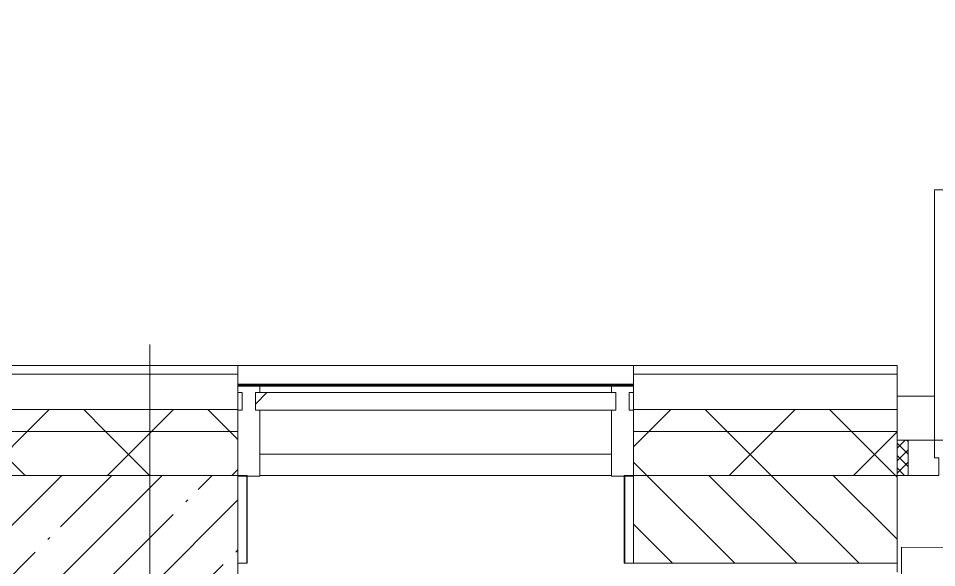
# Model space of a CAD drawing. Header units: millimetres. Extents: x -1113 to 415037, y -3642 to 28069.
# Drawn here: x 18275 to 20365, y 26754 to 28004 of the extents above; entities that cross this region are included whole.
import ezdxf

# ---------------------------------------------------------------- set-up
doc = ezdxf.new("R2010")
doc.units = ezdxf.units.MM
for name, color, linetype, lineweight in [('0) Стена 3.93м', 3, 'Continuous', 60), ('1) Окна 2.25м-', 6, 'Continuous', 60), ('A-AREA-BNDY', 7, 'Continuous', 5), ('A-DOOR-2', 7, 'Continuous', 5), ('A-DOOR-FRAM-2', 7, 'Continuous', 5), ('A-GLAZ-CURT', 7, 'Continuous', 9), ('A-GLAZ-CURT-1', 7, 'Continuous', 5), ('A-GLAZ-CURT-2', 7, 'Continuous', 20), ('A-GLAZ-CWMG', 7, 'Continuous', 9), ('A-GLAZ-CWMG-1', 7, 'Continuous', 20), ('A-WALL', 7, 'Continuous', 5), ('I-WALL', 7, 'Continuous', 5), ('S-COLS', 7, 'Continuous', 9), ('S-COLS-1', 7, 'Continuous', 5), ('Оси', 7, 'Continuous', 9)]:
    doc.layers.add(name, color=color, linetype=linetype, lineweight=lineweight)
for name, color, linetype, lineweight, true_color in [('A-DOOR-1', 7, 'Continuous', 5, 0xc0c0c0), ('A-DOOR-FRAM-1', 7, 'Continuous', 5, 0xc0c0c0), ('A-WALL-1', 9, 'Continuous', 5, 0x808080), ('A-WALL-FNSH-1', 9, 'Continuous', 5, 0x808080)]:
    doc.layers.add(name, color=color, linetype=linetype, lineweight=lineweight, true_color=true_color)
pattern_1 = [(45, (0, 0), (-141.4214, 141.4214), []), (135, (0, 0), (-141.4214, -141.4214), [])]

# ---------------------------------------------------------------- blocks, each defined once
blk = doc.blocks.new('Системная панель - Стекло - 40мм-V27-Объем проектирования 1 этажа')
at = {"layer": 'A-GLAZ-CURT-1'}
h = blk.add_hatch(dxfattribs=at)
h.set_pattern_fill('FP_52', color=256, style=0, pattern_type=2)
h.set_pattern_definition([(45, (-19360.26, -27088.3), (-565.685, 565.685), [400, -1200]), (45, (-19760.26, -27288.3), (-565.685, 565.685), [1200, -400]), (45, (-18960.26, -27488.3), (-565.685, 565.685), [400, -1200])])
h.paths.add_polyline_path([(116, -40), (410, -38.3), (410, 0), (-410, 0), (-410, -40), (-15.4, -40)])
at = {"layer": 'A-GLAZ-CURT-2'}
for p, q in [((410, 0), (-410, 0)), ((-410, 0), (-410, -40)), ((410, -40), (410, 0)), ((-410, -40), (410, -40))]:
    blk.add_line(p, q, dxfattribs=at)
blk = doc.blocks.new('Прямоугольный импост - Импост структурный с накладкой - 160мм Темный-33186088-Объем проектирования 1 этажа')
at = {"layer": 'A-GLAZ-CWMG'}
for p, q in [((17760.3, 27307), (16960.3, 27307)), ((17760.3, 27150), (16960.3, 27150))]:
    blk.add_line(p, q, dxfattribs=at)
blk = doc.blocks.new('Прямоугольный импост - Импост структурный с накладкой - 190мм-V28-Объем проектирования 1 этажа')
at = {"layer": 'A-GLAZ-CWMG-1'}
for p, q in [((-50, 40), (-50, 190)), ((-50, 190), (0, 190)), ((0, 190), (0, 40)), ((-40, 40), (-50, 40)), ((-40, 0), (-40, 40)), ((-10, 40), (-10, 0)), ((0, 40), (-10, 40)), ((-50, -17), (-50, 0)), ((-50, 0), (-40, 0)), ((-10, 0), (0, 0)), ((0, 0), (0, -17)), ((0, -17), (-50, -17))]:
    blk.add_line(p, q, dxfattribs=at)
blk = doc.blocks.new('Прямоугольный импост - Импост структурный с накладкой - 190мм-V63-Объем проектирования 1 этажа')
at = {"layer": 'A-GLAZ-CWMG-1'}
for p, q in [((0, 190), (-50, 190)), ((-50, 190), (-50, 40)), ((0, 40), (0, 188.3)), ((-50, 40), (-40, 40)), ((-40, 40), (-40, 0)), ((-10, 0), (-10, 40)), ((-10, 40), (0, 40)), ((-40, 0), (-50, 0)), ((-50, 0), (-50, -17)), ((0, 0), (-10, 0)), ((0, -17), (0, 0)), ((-50, -17), (0, -17))]:
    blk.add_line(p, q, dxfattribs=at)
blk = doc.blocks.new('BSC_Колонна _Прямоугольная - 600х800-V168-Объем проектирования 1 этажа')
at = {"layer": 'S-COLS-1'}
h = blk.add_hatch(dxfattribs=at)
h.set_pattern_fill('FP_161', color=256, style=0, pattern_type=2)
h.set_pattern_definition([(45, (-18410.26, -26700), (-114.04925, 114.04925), []), (45, (-18296.2, -26700), (-114.04925, 114.04925), [201.613, -40.323, 6.706, -33.617])])
h.paths.add_polyline_path([(-300, -400), (300, -400), (300, 400), (-300, 400), (-300, -369.5)])
for p, q in [((300, 400), (-300, 400)), ((-300, 400), (-300, -400)), ((300, -400), (300, 400)), ((-300, -400), (300, -400))]:
    blk.add_line(p, q, dxfattribs=at)
blk = doc.blocks.new('110_Дверь_СКБ_2Ст_Наружная - ДН-1_л_ Двухстворчатая 1450 х3300 _h_ в свету с верхним остеклением-23567691-Объем проектирования 1 этажа')
at = {"layer": 'A-DOOR-2'}
h = blk.add_hatch(dxfattribs=at)
h.set_pattern_fill('FP_182', color=256, style=0, pattern_type=2)
h.set_pattern_definition([(135, (1501.41, 189.685), (-14.14214, -14.14214), []), (225, (1501.41, 189.685), (14.14214, -14.14214), [])])
h.paths.add_polyline_path([(844.5, -125), (869.5, -125), (869.5, -45), (844.5, -45), (844.5, -85)])
at = {"layer": 'A-DOOR-FRAM-2'}
h = blk.add_hatch(dxfattribs=at)
h.set_pattern_fill('FP_183', color=256, style=0, pattern_type=2)
h.set_pattern_definition([(45, (-621.384, 189.685), (-14.1421, 14.1421), []), (135, (-621.384, 189.685), (-14.1421, -14.1421), [])])
h.paths.add_polyline_path([(-830.5, -125), (-805.5, -124), (-805.5, -45), (-830.5, -45), (-830.5, -85)])
at = {"layer": 'A-DOOR-1'}
for p, q in [((784.5, 915), (744.5, 915)), ((744.5, 915), (744.5, -45)), ((784.5, -45), (784.5, 915)), ((-745.5, 525), (-745.5, -45)), ((-705.5, 525), (-745.5, 525)), ((-705.5, -45), (-705.5, 525)), ((-745.5, -45), (-705.5, -45)), ((744.5, -45), (784.5, -45))]:
    blk.add_line(p, q, dxfattribs=at)
for centre, radius, start, end in [((784.5, -45), 960, 90, 180), ((-745.5, -45), 570, 0, 90)]:
    blk.add_arc(centre, radius, start, end, dxfattribs=at)
at = {"layer": 'A-DOOR-FRAM-1'}
for p, q in [((-805.5, -45), (-830.5, -45)), ((-830.5, -45), (-830.5, -125)), ((-745.5, -45), (-805.5, -45)), ((-805.5, -45), (-805.5, -125)), ((-805.5, -125), (-805.5, -45)), ((-745.5, -85), (-745.5, -45)), ((784.5, -45), (784.5, -85)), ((844.5, -45), (784.5, -45)), ((844.5, -125), (844.5, -45)), ((869.5, -45), (844.5, -45)), ((844.5, -45), (844.5, -125)), ((869.5, -125), (869.5, -45)), ((-735.5, -85), (-745.5, -85)), ((-735.5, -125), (-735.5, -85)), ((784.5, -85), (774.5, -85)), ((774.5, -85), (774.5, -125)), ((-830.5, -125), (-805.5, -125)), ((-805.5, -125), (-735.5, -125)), ((774.5, -125), (844.5, -125)), ((844.5, -125), (869.5, -125))]:
    blk.add_line(p, q, dxfattribs=at)
blk = doc.blocks.new('1floor')
at = {"layer": 'A-WALL'}
h = blk.add_hatch(dxfattribs=at)
h.set_pattern_fill('FP_24', color=256, style=0, pattern_type=2)
h.set_pattern_definition(pattern_1)
h.paths.add_polyline_path([(33717.7, 27200), (33760, 27200), (33760, 27250), (31910, 27250), (31910, 27200), (33710, 27200)])
h.paths.add_polyline_path([(30810, 27200), (30810, 27250), (21910, 27250), (21910, 27200), (30623.1, 27200)])
h.paths.add_polyline_path([(20210, 27200), (20210, 27250), (19610.3, 27250), (19610.3, 27200)])
h.paths.add_polyline_path([(18710.3, 27200), (18710.3, 27250), (17810.3, 27250), (17810.3, 27200), (18244.8, 27200)])
h.paths.add_polyline_path([(16181.7, 27200), (16910.3, 27200), (16910.3, 27250), (16010.3, 27250), (16010.3, 27200)])
h.paths.add_polyline_path([(13730, 27200), (15110.3, 27200), (15110.3, 27250), (13730, 27250)])
h = blk.add_hatch(dxfattribs=at)
h.set_pattern_fill('FP_24', color=256, style=0, pattern_type=2)
h.set_pattern_definition(pattern_1)
h.paths.add_polyline_path([(25810, 27100), (30778, 27102), (30778, 27110), (30810, 27110), (30810, 27200), (21910, 27200), (21910, 27100), (24434, 27100)])
h.paths.add_polyline_path([(18244.8, 27100), (18710.3, 27100), (18710.3, 27200), (17810.3, 27200), (17810.3, 27100), (18110.3, 27100)])
h.paths.add_polyline_path([(33010, 27100), (33710, 27100), (33710, 27200), (31910, 27200), (31910, 27110), (31942, 27110), (31942, 27102), (32686.2, 27100)])
h.paths.add_polyline_path([(16181.7, 27100), (16910.3, 27100), (16910.3, 27200), (16010.3, 27200), (16010.3, 27100)])
h.paths.add_polyline_path([(20210, 27100), (20210, 27200), (19610.3, 27200), (19610.3, 27100)])
h.paths.add_polyline_path([(14310, 27100), (15110.3, 27100), (15110.3, 27200), (13730, 27200), (13730, 27100), (14118.6, 27100)])
h = blk.add_hatch(dxfattribs=at)
h.set_pattern_fill('FP_2', color=256, style=0, pattern_type=2)
h.set_pattern_definition([(135, (0, 0), (-70.71068, -70.71068), [])])
h.paths.add_polyline_path([(16035.3, 26900), (16910.3, 26900), (16910.3, 27100), (16010.3, 27100), (16010.3, 26900)])
h.paths.add_polyline_path([(14310, 26900), (15110.3, 26900), (15110.3, 27100), (14310, 27100), (14310, 26995.1)])
h.paths.add_polyline_path([(20210, 26900), (20210, 27100), (19610.3, 27100), (19610.3, 26900), (19792.1, 26900)])
h.paths.add_polyline_path([(18110.3, 26900), (18110.3, 27100), (17810.3, 27100), (17810.3, 26900)])
for p, q in [((18710.3, 27350), (19610.3, 27350)), ((17810.3, 27330), (18710.3, 27330)), ((19610.3, 27330), (20210, 27330)), ((20210, 27280), (20295, 27280)), ((17810.3, 27250), (18710.3, 27250)), ((19610.3, 27250), (20210, 27250)), ((17810.3, 27200), (18710.3, 27200)), ((19610.3, 27200), (20210, 27200)), ((19560.4, 27100), (18759.8, 27100)), ((20210, 27100), (19590.3, 27100)), ((19610.3, 27100), (20210, 27100))]:
    blk.add_line(p, q, dxfattribs=at)
at = {"layer": 'A-WALL-1'}
for p, q in [((18710.3, 27100), (18710.3, 27330)), ((19610.3, 27330), (19610.3, 27100)), ((20210, 27180), (20210, 27330)), ((18730.3, 27100), (18710.3, 27100)), ((18730.3, 26900), (18730.3, 27100)), ((19590.3, 27100), (19590.3, 26900)), ((19610.3, 27100), (19610.3, 26900)), ((20210, 26900), (20210, 27100)), ((18710.3, 26900), (18730.3, 26900)), ((19590.3, 26900), (20210, 26900))]:
    blk.add_line(p, q, dxfattribs=at)
at = {"layer": 'A-WALL-FNSH-1'}
for p, q in [((18710.3, 27350), (17810.3, 27350)), ((18710.3, 27330), (18710.3, 27350)), ((20210, 27350), (19610.3, 27350)), ((19610.3, 27350), (19610.3, 27330)), ((20210, 27330), (20210, 27350)), ((18731.3, 27100), (18730.3, 27100)), ((18731.3, 26900), (18731.3, 27100)), ((19589.3, 27100), (19589.3, 26900)), ((19590.3, 27100), (19589.3, 27100)), ((18730.3, 26900), (18731.3, 26900)), ((19589.3, 26900), (19590.3, 26900))]:
    blk.add_line(p, q, dxfattribs=at)
at = {"layer": 'I-WALL'}
for p, q in [((18759.8, 27100), (19560.4, 27100)), ((20210, 26900), (20210, 26880))]:
    blk.add_line(p, q, dxfattribs=at)
at = {"layer": 'Оси'}
blk.add_line((18510, 22398.1), (18510, 27398.1), dxfattribs=at)
at = {"layer": 'A-DOOR-1'}
blk.add_blockref('110_Дверь_СКБ_2Ст_Наружная - ДН-1_л_ Двухстворчатая 1450 х3300 _h_ в свету с верхним остеклением-23567691-Объем проектирования 1 этажа', (21040.5, 27225), dxfattribs=at)
at = {"layer": 'A-GLAZ-CURT'}
blk.add_blockref('Системная панель - Стекло - 40мм-V27-Объем проектирования 1 этажа', (19160.3, 27288.3), dxfattribs=at)
at = {"layer": 'A-GLAZ-CWMG', "rotation": 180}
blk.add_blockref('Прямоугольный импост - Импост структурный с накладкой - 190мм-V63-Объем проектирования 1 этажа', (18710.3, 27288.3), dxfattribs=at)
at = {"layer": 'A-GLAZ-CWMG'}
blk.add_blockref('Прямоугольный импост - Импост структурный с накладкой - 160мм Темный-33186088-Объем проектирования 1 этажа', (1800, -1.7), dxfattribs=at)
at = {"layer": 'A-GLAZ-CWMG', "extrusion": (0, 0, -1), "rotation": 180}
blk.add_blockref('Прямоугольный импост - Импост структурный с накладкой - 190мм-V28-Объем проектирования 1 этажа', (-19610.3, 27288.3), dxfattribs=at)
at = {"layer": 'S-COLS'}
blk.add_blockref('BSC_Колонна _Прямоугольная - 600х800-V168-Объем проектирования 1 этажа', (18410.3, 26700), dxfattribs=at)

msp = doc.modelspace()

# ---------------------------------------------------------------- linework, layer by layer
at = {"layer": '1) Окна 2.25м-'}
msp.add_lwpolyline([(18775, 27169.2), (19675, 27169.2)], dxfattribs=at)
at = {"layer": 'A-AREA-BNDY', "flags": 128}
msp.add_lwpolyline([(21942.9, 26797), (20284.9, 26800.9), (20284.1, 26428.1), (18804.3, 26431.6), (18803.8, 26224.4), (18141.8, 26226), (18142.3, 26431), (14844.1, 26438.7), (14839.8, 24623.7), (13768.8, 24626.2), (13763.1, 22199.2), (14394.1, 22197.7), (14392.6, 21534.7), (13761.6, 21536.2), (13754.3, 18457.2), (14385.3, 18455.8), (14383.8, 17786.8), (13752.8, 17788.2), (13746.7, 15198.2), (20267.7, 15182.9), (20260.4, 12072.9), (22598.4, 12067.5)], dxfattribs=at)

# ---------------------------------------------------------------- block references
at = {"layer": '0) Стена 3.93м'}
msp.add_blockref('1floor', (64.7, -136.1), dxfattribs=at)

doc.saveas('drawing.dxf')
